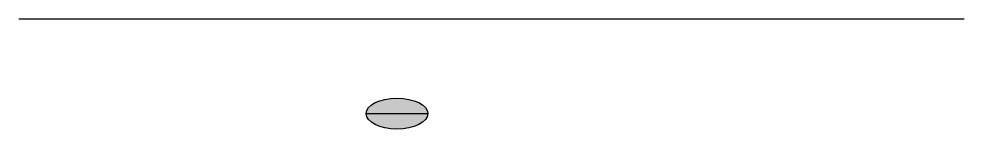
# Model space of a CAD drawing. Units: millimetres at full size, sheet at 1:100. Extents: x -15551 to 15061, y -7051 to -3490.
import ezdxf

# ---------------------------------------------------------------- set-up
doc = ezdxf.new("R2010")
doc.units = ezdxf.units.MM
doc.header["$LTSCALE"] = 100
doc.layers.add('0-0', color=7, linetype='Continuous')

msp = doc.modelspace()

# ---------------------------------------------------------------- hatches: boundary and pattern name
at = {"layer": '0-0'}
h = msp.add_hatch(color=254, dxfattribs=at)
edge = h.paths.add_edge_path()
edge.add_ellipse((-3306.1, -6551), major_axis=(1000, 0), ratio=0.5, start_angle=0, end_angle=360)

# ---------------------------------------------------------------- linework, layer by layer
for p, q in [((-15551, -3489.8), (15061.2, -3489.8)), ((-4306.1, -6551), (-2306.1, -6551))]:
    msp.add_line(p, q, dxfattribs=at)
msp.add_ellipse((-3306.1, -6551), major_axis=(1000, 0), ratio=0.5, dxfattribs=at)

doc.saveas('drawing.dxf')
